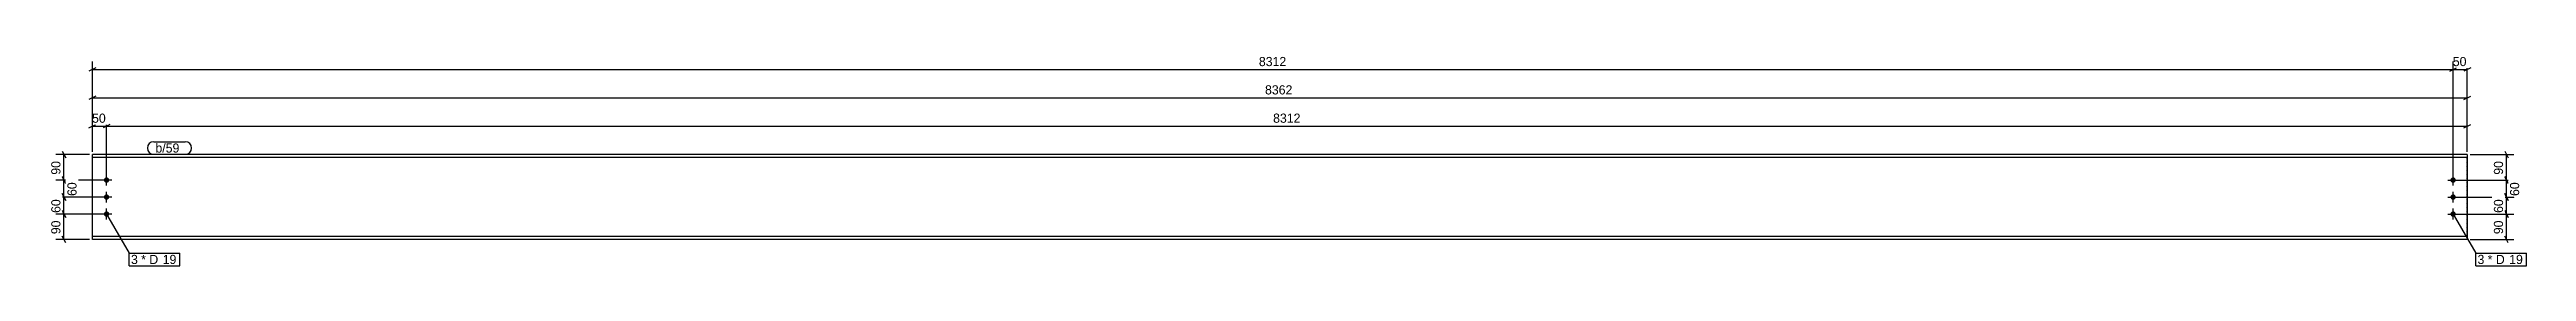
# Model space of a CAD drawing. Header units: millimetres. Extents: x 26 to 8746, y 32 to 775.
import ezdxf

# ---------------------------------------------------------------- set-up
doc = ezdxf.new("R2010")
doc.units = ezdxf.units.MM
doc.linetypes.add('DXK_LINE_DOT4', pattern=[0.9408, 0.4704, -0.4704])
doc.styles.add('Comic Sans MS', font='COMIC.TTF', dxfattribs={"height": 0.2})

msp = doc.modelspace()

# ---------------------------------------------------------------- hatches: boundary and pattern name
at = {"linetype": 'Continuous'}
for points in [[(216.9, 334.6, -1), (235.9, 334.6, -1)], [(216.9, 274.6, -1), (235.9, 274.6, -1)], [(8497.5, 334.6), (8497.3, 332.6), (8496.7, 330.7), (8495.7, 329), (8494.4, 327.5), (8492.8, 326.3), (8491, 325.5), (8489, 325.1), (8487.1, 325.1), (8485.1, 325.5), (8483.3, 326.3), (8481.7, 327.5), (8480.4, 329), (8479.4, 330.7), (8478.8, 332.6), (8478.5, 334.6), (8478.8, 336.5), (8479.4, 338.4), (8480.4, 340.1), (8481.7, 341.6), (8483.3, 342.8), (8485.1, 343.6), (8487.1, 344), (8489, 344), (8491, 343.6), (8492.8, 342.8), (8494.4, 341.6), (8495.7, 340.1), (8496.7, 338.4), (8497.3, 336.5)], [(8497.5, 274.6), (8497.3, 272.6), (8496.7, 270.7), (8495.7, 269), (8494.4, 267.5), (8492.8, 266.3), (8491, 265.5), (8489, 265.1), (8487.1, 265.1), (8485.1, 265.5), (8483.3, 266.3), (8481.7, 267.5), (8480.4, 269), (8479.4, 270.7), (8478.8, 272.6), (8478.5, 274.6), (8478.8, 276.5), (8479.4, 278.4), (8480.4, 280.1), (8481.7, 281.6), (8483.3, 282.8), (8485.1, 283.6), (8487.1, 284), (8489, 284), (8491, 283.6), (8492.8, 282.8), (8494.4, 281.6), (8495.7, 280.1), (8496.7, 278.4), (8497.3, 276.5)], [(216.9, 214.6, -1), (235.9, 214.6, -1)], [(8497.5, 214.6), (8497.3, 212.6), (8496.7, 210.7), (8495.7, 209), (8494.4, 207.5), (8492.8, 206.3), (8491, 205.5), (8489, 205.1), (8487.1, 205.1), (8485.1, 205.5), (8483.3, 206.3), (8481.7, 207.5), (8480.4, 209), (8479.4, 210.7), (8478.8, 212.6), (8478.5, 214.6), (8478.8, 216.5), (8479.4, 218.4), (8480.4, 220.1), (8481.7, 221.6), (8483.3, 222.8), (8485.1, 223.6), (8487.1, 224), (8489, 224), (8491, 223.6), (8492.8, 222.8), (8494.4, 221.6), (8495.7, 220.1), (8496.7, 218.4), (8497.3, 216.5)]]:
    msp.add_hatch(color=3, dxfattribs=at).paths.add_polyline_path(points)

# ---------------------------------------------------------------- linework, layer by layer
at = {"color": 8, "linetype": 'Continuous'}
for p, q in [((188.4, 730.6), (164.4, 718.6)), ((8476, 718.6), (8500, 730.6)), ((8488, 344.6), (8488, 753)), ((8488, 724.6), (8538.1, 724.6)), ((8550.1, 730.6), (8526.1, 718.6)), ((8538.1, 434.6), (8538.1, 753)), ((176.4, 624.6), (8538.1, 624.6)), ((8526.1, 618.6), (8550.1, 630.6)), ((8538.1, 434.6), (8538.1, 653)), ((164.4, 518.6), (188.4, 530.6)), ((176.4, 434.6), (176.4, 553)), ((176.4, 524.6), (226.4, 524.6)), ((238.4, 530.6), (214.4, 518.6)), ((238.4, 530.6), (214.4, 518.6)), ((226.4, 344.6), (226.4, 553)), ((226.4, 344.6), (226.4, 553)), ((226.4, 524.6), (8538.1, 524.6)), ((8526.1, 518.6), (8550.1, 530.6)), ((8538.1, 434.6), (8538.1, 553)), ((70.4, 436.6), (82.4, 412.6)), ((8670.4, 436.6), (8682.4, 412.6)), ((166.4, 424.6), (48, 424.6)), ((76.4, 334.6), (76.4, 424.6)), ((8548.1, 424.6), (8702, 424.6)), ((8676.4, 334.6), (8676.4, 424.6)), ((216.4, 334.6), (48, 334.6)), ((216.4, 274.6), (50.8, 274.6)), ((82.4, 322.6), (70.4, 346.6)), ((82.4, 262.6), (70.4, 286.6)), ((8498, 334.6), (8702, 334.6)), ((8498, 274.6), (8704.8, 274.6)), ((8682.4, 322.6), (8670.4, 346.6)), ((8682.4, 262.6), (8670.4, 286.6)), ((216.4, 214.6), (48, 214.6)), ((82.4, 202.6), (70.4, 226.6)), ((8498, 214.6), (8702, 214.6)), ((8682.4, 202.6), (8670.4, 226.6)), ((166.4, 124.6), (48, 124.6)), ((82.4, 112.6), (70.4, 136.6)), ((8548.1, 124.6), (8702, 124.6)), ((8682.4, 112.6), (8670.4, 136.6))]:
    msp.add_line(p, q, dxfattribs=at)
at = {"color": 7, "linetype": 'Continuous'}
for p, q in [((176.4, 124.6), (176.4, 424.6)), ((8538, 424.6), (176.4, 424.6)), ((8538, 413.9), (176.4, 413.9)), ((8538, 424.6), (8538, 413.9)), ((8538, 413.9), (8538, 135.3)), ((8538.1, 413.9), (8538, 413.9)), ((8538.1, 424.6), (8538.1, 413.9)), ((8538, 135.3), (176.4, 135.3)), ((8538, 124.6), (176.4, 124.6)), ((8538, 135.3), (8538, 124.6)), ((8538.1, 135.3), (8538.1, 124.6))]:
    msp.add_line(p, q, dxfattribs=at)
at = {"color": 3, "linetype": 'Continuous'}
for p, q in [((226.4, 315.6), (226.4, 353.6)), ((8488, 315.6), (8488, 353.6)), ((245.4, 334.6), (207.4, 334.6)), ((245.4, 274.6), (207.4, 274.6)), ((226.4, 255.6), (226.4, 293.6)), ((8469, 334.6), (8507, 334.6)), ((8469, 274.6), (8507, 274.6)), ((8488, 255.6), (8488, 293.6)), ((245.4, 214.6), (207.4, 214.6)), ((226.4, 195.6), (226.4, 233.6)), ((8469, 214.6), (8507, 214.6)), ((8488, 195.6), (8488, 233.6))]:
    msp.add_line(p, q, dxfattribs=at)
at = {"color": 7, "linetype": 'DXK_LINE_DOT4'}
for p, q in [((8538.1, 424.6), (8538, 424.6)), ((8538.1, 424.6), (8538, 424.6)), ((8538.1, 413.9), (8538, 413.9)), ((8538, 413.9), (8538, 413.9)), ((8538, 135.3), (8538, 413.9)), ((8538, 135.3), (8538, 135.3)), ((8538, 135.3), (8538, 135.3)), ((8538.1, 135.3), (8538, 135.3)), ((8538, 135.3), (8538.1, 135.3)), ((8538, 124.6), (8538.1, 124.6)), ((8538.1, 124.6), (8538, 124.6))]:
    msp.add_line(p, q, dxfattribs=at)

# ---------------------------------------------------------------- wipeouts: each hides what was drawn before it
at = {"color": 0}
for points in [[(338.5, 38), (338.5, 70), (312.4, 70), (312.4, 38)], [(8600.1, 38), (8600.1, 70), (8574, 70), (8574, 38)]]:
    msp.add_wipeout(points, dxfattribs=at)

# ---------------------------------------------------------------- next in the draw order: wipeouts: each hides what was drawn before it
for points in [[(8545.5, 730.6), (8545.5, 775.4), (8480.6, 775.4), (8480.6, 730.6)], [(4415.8, 630.6), (4415.8, 675.4), (4298.7, 675.4), (4298.7, 630.6)], [(233.9, 530.6), (233.9, 575.4), (168.9, 575.4), (168.9, 530.6)], [(4437.3, 530.6), (4437.3, 575.4), (4327.1, 575.4), (4327.1, 530.6)], [(497.7, 431.6), (497.7, 463.6), (398.4, 463.6), (398.4, 431.6)], [(70.4, 412), (25.6, 412), (25.6, 347.1), (70.4, 347.1)], [(8670.4, 412), (8625.6, 412), (8625.6, 347.1), (8670.4, 347.1)], [(338.5, 38), (338.5, 70), (312.4, 70), (312.4, 38)], [(8600.1, 38), (8600.1, 70), (8574, 70), (8574, 38)]]:
    msp.add_wipeout(points, dxfattribs=at)

# ---------------------------------------------------------------- next in the draw order: linework, layer by layer
at = {"color": 8, "linetype": 'Continuous'}
for p, q in [((176.4, 434.6), (176.4, 753)), ((176.4, 724.6), (8488, 724.6)), ((8476, 718.6), (8500, 730.6)), ((8488, 344.6), (8488, 753)), ((188.4, 630.6), (164.4, 618.6)), ((176.4, 434.6), (176.4, 653)), ((216.4, 334.6), (50.8, 334.6)), ((70.4, 346.6), (82.4, 322.6)), ((76.4, 274.6), (76.4, 334.6)), ((8498, 334.6), (8704.8, 334.6)), ((8670.4, 346.6), (8682.4, 322.6)), ((8676.4, 274.6), (8676.4, 334.6))]:
    msp.add_line(p, q, dxfattribs=at)

# ---------------------------------------------------------------- next in the draw order: texts
at = {"color": 3, "style": 'Comic Sans MS'}
for s, p in [('50', (8487, 737)), ('8362', (4305.1, 637)), ('50', (175.3, 537)), ('8312', (4333.5, 537))]:
    msp.add_text(s, height=32.38, dxfattribs=at).set_placement(p)
for p in [(64, 353.5), (8664, 353.5)]:
    msp.add_text('90', height=32.38, rotation=90.00021, dxfattribs=at).set_placement(p)

# ---------------------------------------------------------------- next in the draw order: wipeouts: each hides what was drawn before it
at = {"color": 0}
for points in [[(497.7, 431.6), (497.7, 463.6), (398.4, 463.6), (398.4, 431.6)], [(414.3, 38), (414.3, 70), (348.1, 70), (348.1, 38)], [(8675.9, 38), (8675.9, 70), (8609.7, 70), (8609.7, 38)]]:
    msp.add_wipeout(points, dxfattribs=at)

# ---------------------------------------------------------------- next in the draw order: linework, layer by layer
at = {"color": 7, "linetype": 'Continuous'}
for p, q in [((392.4, 469.6), (503.7, 469.6)), ((392.4, 425.6), (503.7, 425.6))]:
    msp.add_line(p, q, dxfattribs=at)
for centre, start, end in [((392.4, 447.6), 90, 270), ((503.7, 447.6), 270, 90)]:
    msp.add_arc(centre, 22, start, end, dxfattribs=at)

# ---------------------------------------------------------------- next in the draw order: texts
at = {"color": 3, "style": 'Comic Sans MS'}
msp.add_text('b/59', height=32.38, dxfattribs=at).set_placement((398.4, 431.6))

# ---------------------------------------------------------------- next in the draw order: wipeouts: each hides what was drawn before it
at = {"color": 0}
for points in [[(4387.3, 730.6), (4387.3, 775.4), (4277.1, 775.4), (4277.1, 730.6)], [(127.2, 337), (82.4, 337), (82.4, 272.1), (127.2, 272.1)], [(8727.2, 337), (8682.4, 337), (8682.4, 272.1), (8727.2, 272.1)], [(414.3, 38), (414.3, 70), (348.1, 70), (348.1, 38)], [(8675.9, 38), (8675.9, 70), (8609.7, 70), (8609.7, 38)]]:
    msp.add_wipeout(points, dxfattribs=at)

# ---------------------------------------------------------------- next in the draw order: linework, layer by layer
at = {"color": 8, "linetype": 'Continuous'}
for p, q in [((216.4, 274.6), (48, 274.6)), ((70.4, 286.6), (82.4, 262.6)), ((76.4, 214.6), (76.4, 274.6)), ((8498, 274.6), (8702, 274.6)), ((8670.4, 286.6), (8682.4, 262.6)), ((8676.4, 214.6), (8676.4, 274.6))]:
    msp.add_line(p, q, dxfattribs=at)
at = {"color": 7, "linetype": 'Continuous'}
for p, q in [((226.4, 214.6), (306.4, 76)), ((8488, 214.6), (8568, 76)), ((306.4, 32), (306.4, 76)), ((8568, 32), (8568, 76))]:
    msp.add_line(p, q, dxfattribs=at)

# ---------------------------------------------------------------- next in the draw order: texts
at = {"color": 3, "style": 'Comic Sans MS'}
for s, height, p in [('8312', 32.38, (4283.5, 737)), ('3', 32.4, (312.4, 38)), ('3', 32.4, (8574, 38))]:
    msp.add_text(s, height=height, dxfattribs=at).set_placement(p)
for p in [(120.8, 278.5), (8720.8, 278.5)]:
    msp.add_text('60', height=32.38, rotation=90.00021, dxfattribs=at).set_placement(p)

# ---------------------------------------------------------------- next in the draw order: wipeouts: each hides what was drawn before it
at = {"color": 0}
for points in [[(469.1, 38), (469.1, 70), (423.9, 70), (423.9, 38)], [(8730.8, 38), (8730.8, 70), (8685.5, 70), (8685.5, 38)]]:
    msp.add_wipeout(points, dxfattribs=at)

# ---------------------------------------------------------------- next in the draw order: wipeouts: each hides what was drawn before it
for points in [[(70.4, 277), (25.6, 277), (25.6, 212.1), (70.4, 212.1)], [(8670.4, 277), (8625.6, 277), (8625.6, 212.1), (8670.4, 212.1)], [(469.1, 38), (469.1, 70), (423.9, 70), (423.9, 38)], [(8730.8, 38), (8730.8, 70), (8685.5, 70), (8685.5, 38)]]:
    msp.add_wipeout(points, dxfattribs=at)

# ---------------------------------------------------------------- next in the draw order: linework, layer by layer
at = {"color": 8, "linetype": 'Continuous'}
for p, q in [((216.4, 214.6), (48, 214.6)), ((70.4, 226.6), (82.4, 202.6)), ((76.4, 124.6), (76.4, 214.6)), ((8498, 214.6), (8702, 214.6)), ((8670.4, 226.6), (8682.4, 202.6)), ((8676.4, 124.6), (8676.4, 214.6))]:
    msp.add_line(p, q, dxfattribs=at)
at = {"color": 7, "linetype": 'Continuous'}
for p, q in [((306.4, 76), (484.7, 76)), ((306.4, 32), (484.7, 32)), ((484.7, 32), (484.7, 76)), ((8568, 76), (8746.4, 76)), ((8568, 32), (8746.4, 32)), ((8746.4, 32), (8746.4, 76))]:
    msp.add_line(p, q, dxfattribs=at)

# ---------------------------------------------------------------- next in the draw order: texts
at = {"color": 3, "style": 'Comic Sans MS'}
for p in [(64, 218.5), (8664, 218.5)]:
    msp.add_text('60', height=32.38, rotation=90.00021, dxfattribs=at).set_placement(p)
for s, p in [('* D', (348.1, 38)), ('19', (423.9, 38)), ('* D', (8609.7, 38)), ('19', (8685.5, 38))]:
    msp.add_text(s, height=32.38, dxfattribs=at).set_placement(p)

# ---------------------------------------------------------------- next in the draw order: wipeouts: each hides what was drawn before it
at = {"color": 0}
for points in [[(70.4, 202), (25.6, 202), (25.6, 137.1), (70.4, 137.1)], [(8670.4, 202), (8625.6, 202), (8625.6, 137.1), (8670.4, 137.1)]]:
    msp.add_wipeout(points, dxfattribs=at)

# ---------------------------------------------------------------- next in the draw order: texts
at = {"color": 3, "style": 'Comic Sans MS'}
for p in [(64, 143.5), (8664, 143.5)]:
    msp.add_text('90', height=32.38, rotation=90.00021, dxfattribs=at).set_placement(p)

doc.saveas('drawing.dxf')
